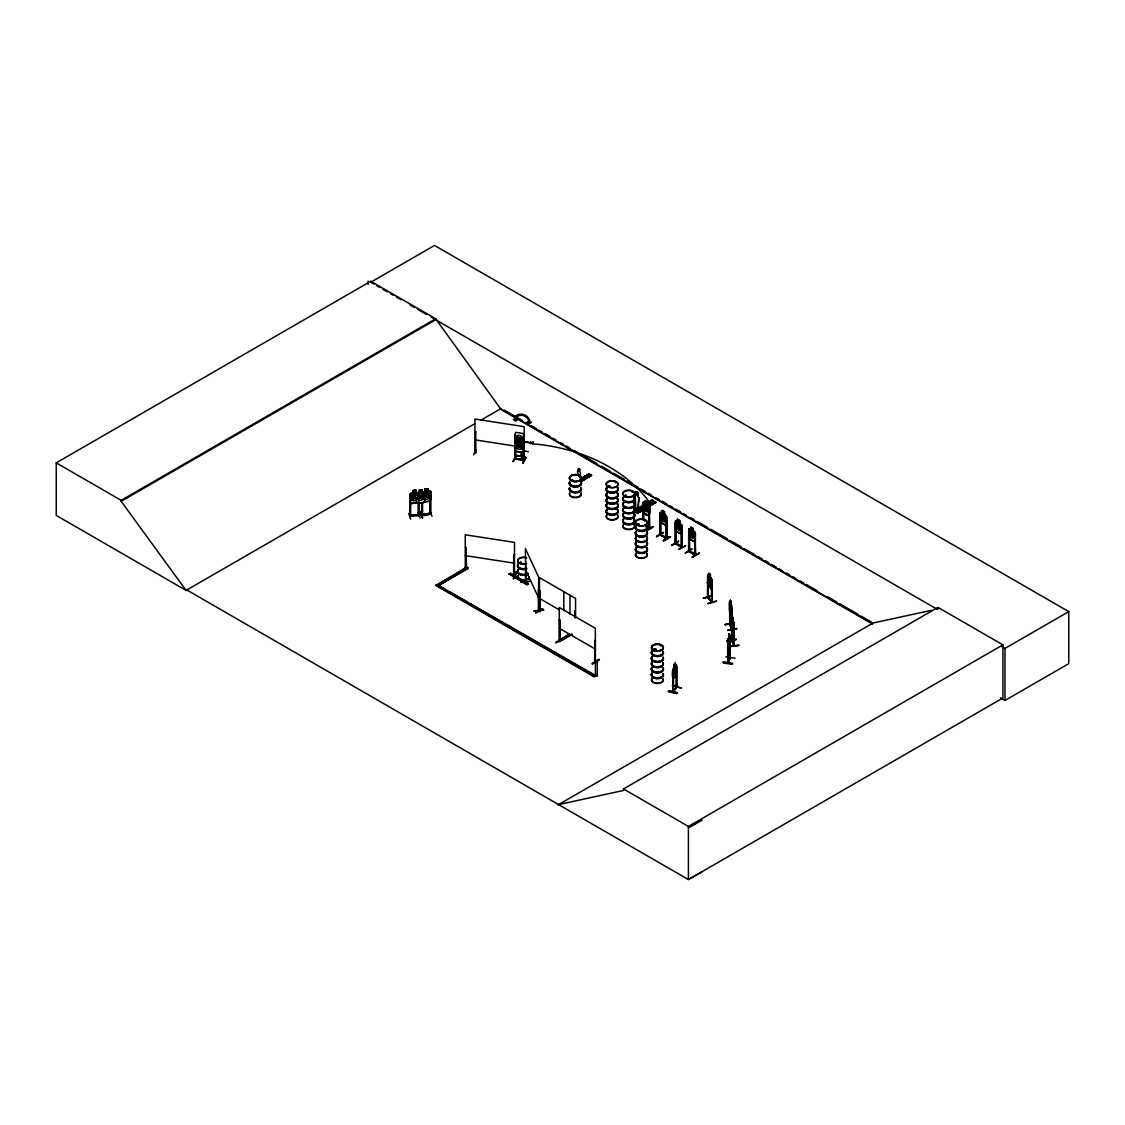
<?xml version="1.0" encoding="UTF-8"?>
<svg xmlns="http://www.w3.org/2000/svg" width="1125" height="1125" viewBox="0 0 1125 1125"><rect width="100%" height="100%" fill="white"/><g stroke="black" fill="none" stroke-linecap="round" stroke-linejoin="round"><path stroke-width="1.5" d="M521.916 453.923L522.689 454.05M530.831 442.716L523.153 441.225M532.448 443.813L533.025 441.998L532.448 443.813A156.192 117.717 -2.1 0 1 649.055 501.595C656.986 507.305 649.181 499.373 647.212 502.678L650.63 504.619L652.472 503.536M579.938 477.83L580.092 474.581A2.123 1.238 59.5 0 0 579.783 471.67L579.853 469.505M635.766 492.595A1.589 0.928 59.5 0 1 636.905 491.934A1.589 0.928 59.5 0 1 638.044 493.875L638.044 496.688A3.192 1.856 59.5 0 1 638.522 501.047L638.044 510.82L638.663 500.963A3.192 1.856 59.5 0 0 638.184 496.603L638.184 493.805A1.589 0.928 59.5 0 0 637.045 491.85A1.589 0.928 59.5 0 0 635.906 492.511L635.766 495.408A3.192 1.856 59.5 0 0 635.302 499.233L635.442 499.148A3.192 1.856 59.5 0 1 635.906 495.323L635.906 492.511M727.847 649.589L730.097 642.403M729.844 657.872L727.65 662.273L728.283 662.695M729.788 658.364L730.406 637.102M729.844 657.647L730.477 657.127L728.072 663.202L728.255 641.855M732.459 663.511C716.442 659.672 723.994 664.931 732.487 663.441M635.175 509.386L636.792 508.739M525.487 457.439L523.041 462.895L525.952 457.594L516.333 455.836M525.516 457.172L516.473 455.203L516.319 455.92M578.039 473.316L577.941 473.358A2.123 1.238 59.5 0 1 578.264 470.812L578.728 468.352M635.414 509.456L636.989 509.245M638.184 510.736L635.484 509.738L636.919 508.894M635.695 509.934L636.455 508.781M676.505 664.917C671.33 663.848 670.739 686.573 676.125 674.705L676.547 671.695M676.448 671.667L676.069 674.733M729.562 608.794C728.733 610.256 732.08 619.467 731.995 614.039M733.936 630.253C734.78 639.253 726.131 613.913 731.855 628.678M668.377 691.397C676.744 690.792 684.028 696.023 668.377 691.397L677.18 693.562M677.391 693.295L668.587 690.722M677.362 692.93L668.559 690.778M730.223 657.689L727.692 663.159L727.692 640.758L729.844 635.189M520.833 562.219L519.511 562.88M520.959 562.837L520.242 562.289M572.541 480.445L572.048 479.588M571.388 480.248L572.78 480.136M609.75 486.394L608.105 486.366L609.806 485.972M609.553 486.323L608.4 486.506M615.15 482.386L616.008 482.498M616.078 482.442L615.67 482.681M624.783 495.619L625.852 496.35A5.948 3.431 0 0 0 634.725 493.509A5.948 3.431 0 0 0 625.795 490.528A5.948 3.431 0 0 0 625.795 496.477M625.472 496.153L625.064 495.492L625.781 495.928M625.612 496.167L625.908 495.281L624.867 495.984M632.152 492.272L632.658 491.766M637.439 524.531L639.07 524.222M638.508 523.983L637.636 524.503M638.761 524.067L638.663 524.278M645.342 520.692L644.569 520.425M660.67 645.525L660.909 646.045M711.267 588.825C712.167 583.172 712.041 591.342 710.283 587.714L710.283 577.392L711.928 579.909L711.914 602.283L707.527 597.389M711.295 588.684L711.788 586.744M711.422 588.783L707.948 585.042L707.513 581.991L708.047 585.014L711.337 588.811L711.872 586.716M636.216 508.964C634.612 511.341 637.833 506.334 634.022 509.386C634.472 514.983 641.109 512.564 643.5 509.273M711.872 595.955L703.434 598.177M636.117 509.203L639.281 511.58L639.014 510.075L637.172 512.241L634.289 510.609L636.117 508.444M525.867 581.372L525.403 582.089M538.945 596.391L539.016 610.552L538.495 609.778M673.523 691.045L672.792 691.369L673.538 691.763M676.195 687.544L676.589 686.953M676.842 686.531L676.153 686.911M676.913 687.206L676.533 666.337L676.153 687.67M729.492 602.03L729.802 624.797L730.097 614.292M731.686 628.214L731.419 625.092M732.333 616.486L733.964 623.447L733.964 645.82L731.433 640.561L732.136 640.969L731.855 639.689L733.964 645.061M663.258 516.628L665.212 515.517L663.806 517.655L665.283 521.536L663.37 517.936C662.4 521.395 660.038 518.695 662.892 517.106L661.5 513.38L663.328 516.783M691.861 533.208L693.942 532.111L692.536 534.234L693.9 538.102L692.086 534.53C691.214 538.017 688.598 535.219 691.622 533.686L690.23 529.959L691.987 533.208M660.614 522.38L660.009 519.384L660.614 522.38L665.817 525.389L666.577 523.181M680.977 534.052L681.722 531.998M677.503 519.244L677.503 521.803L675.141 521.353L675.816 531.155L681.033 534.164L681.792 531.956M694.547 541.969L695.377 539.817L694.547 541.969L689.344 538.959L688.725 535.978M674.002 667.238L674.002 674.916L675.788 670.486L675.295 663.005L673.959 664.65L674.058 667.238L673.959 664.65M643.092 505.575L636.244 509.541M424.055 502.27L425.067 499.669M416.939 493.355C413.789 494.17 416.011 500.92 416.939 503.283L424.139 502.397C424.997 499.486 427.134 493.917 424.097 492.019L416.953 492.891L415.969 493.931M424.195 501.961L429.961 501.286L431.016 498.614L431.002 491.667L427.823 491.259L427.95 488.658L424.87 488.981L424.997 491.667L423.464 492.722M514.772 448.622L515.714 451.308L522.802 452.208L523.884 449.972M514.8 441.689C517.303 440.058 513.197 441.984 515.812 442.659L522.844 443.77L523.884 443.095L515.784 441.07L517.837 441.225L517.837 438.666L520.875 439.116L517.809 438.722M519.286 444.811L521.873 442.772L519.3 440.03L516.741 442.181L518.681 445.289L516.656 447.947L517.739 448.116L519.328 445.95L521.944 448.833L519.933 445.5L521.902 442.673L519.947 439.523L521.958 436.809L519.342 438.891L516.712 435.994L518.695 439.355L516.769 441.886L519.159 444.741M522.816 442.027L520.875 441.675L522.295 442.828L520.777 443.362M522.844 452.363L515.714 451.308M475.777 431.817L474.863 431.873L475.777 431.817L475.791 452.827L474.848 451.73M476.016 449.916L473.541 454.852M465.342 547.256L466.172 547.383L466.186 568.392C466.833 555.638 466.031 568.322 463.964 570.375M514.898 438.103L515.728 438.23L515.616 459.239M523.266 449.395L523.111 460.406L523.111 439.341M515.644 458.241L514.716 458.325L524.081 459.605M513.492 461.545L515.911 455.892M515.461 456.202L513.042 461.588L515.967 455.892M465.173 567.506L466.186 567.844M523.027 459.577L524.292 459.38L523.027 460.139M523.927 459.492L515.531 458.508M525.952 457.594L522.802 463.05L525.277 457.327M522.802 463.05L525.473 457.13M513.661 554.934L514.575 554.864L513.661 554.934L513.661 575.747M513.562 575.184L514.659 575.663M514.673 574.945L513.745 575.03M513.422 578.461C521.944 558.956 507.572 591.103 516.361 573.202M516.347 573.159L513.562 578.433M725.766 656.817L735.033 658.237M727.72 662.344L730.167 657.914M656.564 536.611L663.3 532.702M678.544 541.491L671.794 545.358M685.294 553.191L692.114 548.958L685.364 552.867M535.922 612.984L542.686 608.723L535.627 612.83M514.828 434.742L514.786 459.141L514.8 434.812L515.756 432.337L522.872 433.448L523.913 436.148L524.208 460.322L514.73 459.113M520.861 446.091L517.823 445.613L517.852 442.997L515.784 442.673M520.861 443.517L522.844 443.77M523.913 443.025L522.844 441.97M729.197 636.356L729.197 633.797L728.367 648.394M728.536 635.709L729.295 633.811M728.536 636.567L729.028 634.655M729.169 637.355L728.395 639.113M728.409 643.767L729.169 642.136M408.67 513.492L410.695 519.216M420.075 512.494L422.128 517.852L420.539 512.03M420.511 512.381L422.578 517.739M540.141 610.664C537.961 609.525 541.856 612.07 539.283 611.311L539.522 590.288L539.972 611.62M540.211 611.48L540.141 590.639M559.237 640.983L559.294 607.486L595.35 628.298L595.42 676.083L594.098 676.842L435.952 585.548L466.889 567.028L468.197 568.448L438.581 585.548L468.197 567.788M571.964 634.57L559.941 641.517L559.772 640.533M559.336 641.011L560.236 641.166L560.152 620.339L559.294 620.128L560.152 620.339M419.091 514.772C413.958 515.784 409.402 514.645 409.823 516.698L409.823 495.661L410.737 495.745L409.823 495.661M419.034 501.623L419.091 515.531L409.739 516.459L410.766 516.347M419.034 515.503L418.022 514.673L419.062 514.547M418.022 515.433L419.062 515.306M421.58 515.039C443.784 510.075 421.369 518.302 421.861 514.477L430.706 513.07M648.717 527.625L649.73 527.892L646.087 526.317M666.577 516.347L666.647 538.734L659.897 534.909L660.333 533.981M660.811 514.28L659.967 514.055L660.811 514.28L660.642 535.261L660.122 533.939M675.464 543.473L675.408 522.703L675.788 544.008C677.559 543.15 673.805 542.264 675.759 543.291M675.914 520.805L675.084 543.642L681.862 547.509L681.792 525.122L675.872 520.945M682.031 546.553C666.366 539.325 684.197 545.977 681.75 547.467M688.598 551.447L688.725 529.116L691.017 529.608L690.947 526.922L693.169 528.202L694.125 537.117L693.014 538.523L690.947 537.328L689.836 534.642L689.836 529.861L690.947 529.65M689.372 551.095C687.038 549.337 698.062 555.68 694.73 554.231M688.922 530.508L689.498 551.616M520.031 456.23L522.112 452.222M522.591 451.927L520.481 456.202M522.52 452.236L520.495 455.892M524.348 450.816L521.634 456.398M522.07 456.567L524.784 451.28M528.398 451.772L523.772 450.689M710.452 577.406L710.311 585.155L708.272 580.795L708.933 573.258L710.452 574.847L710.311 587.714M711.056 583.903L710.339 585.141L708.272 580.781M424.448 497.292L425.756 495.267M417.038 493.65L415.153 496.561L417.122 499.092M584.705 476.972L585.52 477.563M585.942 477.52L584.817 477.028M678.53 525.558C679.345 522.169 681.989 525.066 679.022 526.43L680.484 530.311L678.572 526.725C677.616 530.184 675.253 527.484 678.094 525.881L676.716 522.155L678.445 525.192M578.77 476.184L578.742 475.917M520.256 562.43L520.973 562.669L520.411 562.106M608.456 486.155L609.497 486.084M609.497 486.408L609.005 485.606M626.358 495.984L625.612 495.197M637.523 524.658L638.873 524.756L637.777 524.067M644.527 520.692L645.075 520.214M645.005 520.72L644.78 520.214M655.045 649.969L653.808 649.181L654.708 649.237M731.447 618.314L732.333 619.045M707.498 597.459L707.597 575.1L709.045 575.789L708.23 575.1M708.019 597.938L707.864 576.534L708.019 597.938L708.258 583.917M711.478 601.031L712.209 602.198L711.9 600.975M712.181 601.369L711.394 601.819L711.773 580.894L712.167 602.142L707.864 597.347L711.731 601.116M673.214 670.852L673.144 692.255L676.856 687.248M672.525 685.744L681.328 687.938M673.13 690.947L676.842 687.234M674.212 664.833L675.253 663.145M674.212 665.677L674.958 663.834M672.694 672.188L676.448 667.209M730.266 658.35L730.097 635.541M728.114 663.103L728.367 638.241M421.678 514.28L422.691 514.561M422.691 514.336L430.819 513.366M430.988 513.295L430.875 514.083L430.889 491.723M409.922 516.67L409.95 494.283L410.92 493.242L418.078 492.398L419.161 493.172M409.964 494.339L410.948 493.312M673.144 691.495L673.27 692.156M676.547 687.684L676.547 664.819M732.08 640.491L734.316 645.75L734.034 624.417L733.88 645.806M584.817 476.887L585.942 477.366M571.613 479.77L572.217 479.616M654.384 649.772L654.736 649.547M642.783 519.75L642.755 502.65L643.528 502.102L649.406 506.475L649.477 528.806L646.087 526.866M415.997 490.191L413.128 490.556L413.128 493.116L411.595 494.156L411.595 498.938L413.128 500.794L415.997 500.428M419.062 492.694L417.614 493.748L417.614 498.53L419.147 500.386L422.002 500.034L423.534 497.798L423.534 493.031L422.002 492.356L422.128 489.755L422.1 492.258M424.659 498.488L426.403 495.745L429.047 497.897L427.022 495.127L428.991 492.033L426.347 494.606L424.758 492.483L423.872 492.834M524.208 460.069L515.011 458.873M589.289 474.202L580.669 479.798M589.598 474.173L580.373 479.616L589.753 474.483M590.864 475.102L589.163 473.738L581.442 478.477L589.163 473.738M647.817 506.658L655.58 502.158L651.938 500.287M643.542 506.011L634.261 511.214M646.116 503.803L652.781 500.442L646.931 504.436M645.806 503.789L652.12 500.063L655.819 502.439L648.253 506.897M578.264 470.812L578.348 468.886M580.317 481.331L591.188 475.256M580.458 481.303L591.441 475.031M580.556 481.472L591.441 475.2L581.048 481.739A5.948 3.431 0 0 1 575.381 486.141A5.948 3.431 0 0 1 569.63 481.809M580.908 481.556L591.595 475.509M655.523 501.722C654.286 504.745 647.339 500.822 652.12 499.795M634.036 510.919L643.064 505.406M637.214 509.4L643.331 505.856M646.27 504.056L652.809 500.611L646.777 504.169M646.481 504.155L652.781 500.442M635.372 511.045L635.203 508.866L636.413 509.358L636.258 511.72L635.372 508.767M637.72 509.512L642.248 506.841M637.875 509.766L642.487 507.122M637.439 512.803L637.439 511.313L639.281 510.23M636.511 512.452L642.811 508.725M647.325 506.053L654.877 501.609M643.472 509.105L637.172 512.831L642.234 510.455M648 506.433L655.538 501.989M648.183 506.869L655.763 502.439M574.72 617.569L574.959 610.748L575.339 616.247M559.575 640.041L559.983 640.575M562.711 638.438L555.609 642.586L560.236 641.166M555.891 642.684L560.152 640.378M594.9 660.473L595.336 661.795L594.97 640.462L595.111 661.275M595.589 640.814L594.731 640.589M595.589 661.598L594.647 661.402L594.97 640.462M592.552 663.891C612.745 650.377 578.194 672.398 599.273 659.967M592.27 663.694L598.936 659.391M186.919 590.02L186.188 590.456L56.25 515.433L56.25 462.867L370.744 281.292L435.67 318.769L500.597 408.825L872.325 623.447M370.744 281.292L370.744 282.262L434.517 245.447L1068.75 611.62L1068.75 663.652L1004.977 700.467L1000.42 697.823M56.25 462.867L121.177 500.344L435.67 318.769M702.169 871.706L688.402 879.553L186.834 589.978L186.089 590.4L121.177 501.314L435.67 319.739M186.089 590.4L474.82 423.703M480.881 420.202L501.328 408.403M435.952 585.548L450.605 577.083M453.558 575.381L463.922 569.391M509.119 573.862L510.427 573.103L528.455 583.509L527.133 584.916L509.119 573.862L527.133 584.269L528.455 583.509M509.119 574.509L510.427 573.75L513.436 575.494M642.755 502.65L643.43 512.452C650.559 522.155 652.205 506.081 647.184 504.295L647.255 501.694L645.047 500.414L643.936 508.134L645.047 510.82L647.114 512.016L648.225 510.609L647.255 501.694M643.022 504L643.627 504.352M649.027 507.473L648.703 528.413L649.027 507.473L649.702 528.68L646.327 526.725M649.631 507.825L648.788 507.6M643.43 512.452L648.717 515.419L649.477 513.309M664.439 511.608L665.395 520.523L664.284 521.944L662.217 520.748L661.106 518.048L662.217 510.328L664.439 511.608L664.369 514.209L666.577 516.403M666.211 522.591L665.972 538.369L666.211 517.388M646.214 530.269C656.044 524.067 655.172 526.697 646.58 530.859M665.817 525.389L660.67 522.323M679.641 520.397L680.611 529.312L679.5 530.719L677.433 529.523L676.322 526.837L677.348 519.159L679.641 520.397L679.641 522.956L681.862 525.136M656.634 536.709L663.384 532.378L656.634 536.273M681.398 546.933L681.413 526.177L682.102 547.383L675.408 543.516M682.031 526.528L681.173 526.303M675.816 531.155L681.033 534.164M665.902 537.75L666.562 538.734M666.816 537.764C650.306 530.002 671.372 539.128 665.972 537.609M670.514 536.878C656.227 547.087 667.308 534.67 670.528 536.934M663.483 540.619L670.247 536.709L663.441 540.239M693.169 530.761L695.236 532.969L695.236 539.803M694.603 531.591L695.377 532.941L695.377 555.314L694.913 553.978M671.836 545.498L678.6 541.153L671.836 545.062M694.927 533.981L694.631 554.878L694.927 533.981L695.616 555.188L689.062 551.32M695.545 534.333L694.702 534.108M689.344 538.959L694.617 541.927M678.6 549.394L685.73 545.667L678.698 549.394M692.17 556.833C704.405 550.814 698.991 552.206 692.494 557.395M692.114 557.198L699.258 553.5M559.913 620.48L559.941 641.517L558.633 640.758L569.138 634.036M558.633 640.758L567.647 635.555M571.964 633.923L559.941 640.856L558.633 640.097M435.952 584.888L594.098 676.195L597.277 675.436M557.831 805.022L873.07 623.011L931.148 610.383M558.562 804.586L623.489 790.467L623.489 788.962L937.983 607.388L1002.909 644.864L1002.909 697.978L688.402 879.553L688.402 826.439L1002.909 644.864M937.983 608.892L937.252 609.328L431.142 317.123M1001.967 646.692L1004.977 648.436L1068.75 611.62M688.402 827.958L702.169 820.111M732.08 641.039L732.052 628.833M571.936 479.658L571.331 480.347M654.525 649.73L653.962 649.73M517.936 441.323L516.417 441.956L517.95 442.927M475.664 452.067L474.947 451.969M474.848 452.489L475.875 452.644L474.778 452.714L474.947 419.048L524.194 426.67L523.955 460.28M466.186 568.392L466.116 567.661M514.462 575.887L514.505 542.405L465.258 534.797L465.328 568.322L466.256 568.181M710.381 574.861L708.947 573.258L710.452 574.847M707.991 574.833L711.408 578.447L708.314 575.072M707.498 581.991L707.948 585.042L707.639 582.005M711.914 595.645L703.181 598.331L711.689 595.772M707.864 603.492L716.344 600.905M716.555 601.228L708.061 603.759M571.472 480.361L572.541 480.277M625.767 496.153L626.245 495.478M519.806 563.006L521.241 562.781L520.087 562.809M636.202 509.47L636.595 508.781M559.533 619.987L559.645 640.828M648.956 527.484L649.378 528.82M525.755 561.277L525.656 582.623L525.431 548.677L538.622 577.111L538.65 610.622L539.016 609.694M520.819 582.483L530.156 581.189M538.397 589.275L538.495 610.538M534.206 610.903L543.558 610.144L534.22 610.973M543.459 609.891L534.22 611.269M731.166 601.973L730.378 600.202L730.927 602.972L730.434 601.931M729.464 601.945L729.492 608.85M731.081 604.519L731.18 601.945L731.053 612.239L729.9 607.683M731.714 605.644L732.066 618.539M731.658 640.983L732.066 608.133L731.855 619.186M731.784 617.85L733.852 623.461M731.419 618.23L731.672 641.067M733.148 618.23L733.022 628.523L731.855 623.967M725.034 624.769L734.287 623.32M736.791 628.439L727.566 630.197M727.678 630.464L736.903 629.044M736.256 639.323L726.905 640.856L736.242 639.323M726.989 641.053L736.242 639.605M729.52 646.116L738.872 645.328L729.633 646.791M729.52 646.495L738.872 645.384M424.969 489.052L427.852 488.756L427.936 491.161M424.969 491.611L421.833 492.905L422.845 491.948L429.891 491.048M429.975 493.172L430.073 514.223L429.975 493.172L430.819 493.059M415.997 498.389L413.128 498.741L413.128 493.973L415.997 493.608L414.492 496.055L411.975 494.03L413.887 496.702L411.891 500.006L414.548 497.194L416.742 499.458M424.997 499.359L427.852 498.994L429.384 496.758L429.384 491.977L427.852 491.316M410.963 503.48L418.106 502.72L410.892 503.578L409.964 501.216M424.238 501.863L429.877 501.145M429.933 511.256L432.028 516.22M420.202 518.006L418.12 512.269M523.35 450.886L523.055 460.364M422.128 489.755L419.034 490.078L419.161 492.764M416.939 503.283L424.139 502.397M654.483 650.222L653.498 649.87M708.272 576.014L708.975 575.958M575.564 617.78L575.564 598.444L539.522 577.631L539.325 611.297M676.462 686.981L672.834 692.184L672.708 669.769M649.477 528.061L646.327 526.191M729.169 636.511L729.577 641.264L728.409 645.82L728.002 644.639M422.578 514.125L422.578 515.138L422.522 502.791M410.625 515.587L418.022 514.673M410.625 516.347L410.667 495.548M418.233 514.87L418.205 515.658L418.12 501.539M421.861 515.236L421.678 502.889M595.42 660.727L597.277 660.727L597.277 676.083L595.42 676.083L587.812 671.695M474.919 452.461L475.073 451.702M646.355 504.323L647.283 504.619M707.864 597.347L711.914 601.523M517.936 442.181L520.777 442.603M523.35 439.186L524.194 439.312L523.027 439.523M466.411 565.467L463.992 570.375M466.172 567.436L465.286 567.267L465.441 568.055M517.95 442.069L520.777 442.505M474.947 439.861L515.7 446.161M465.258 555.609L514.505 563.217M727.819 639.253L727.664 640.772M729.858 645.497L727.805 649.603L727.664 647.648M523.069 441.759L530.719 443.067M525.825 582.145L525.98 570.108M729.802 624.038L732.037 628.355M734.034 645.23L734.034 631.364M413.03 493.045L413.002 490.416L416.095 490.092L415.997 492.75L417.53 493.411M650.278 500.878L653.695 502.805M647.212 502.959L650.63 504.619M591.441 475.214L589.345 474.23M370.744 282.262L373.767 284.006M376.791 285.75L379.814 287.494M382.823 289.238L387.352 291.853M390.375 293.597L393.398 295.341M396.422 297.084L400.95 299.7M410.006 304.931L414.534 307.547M417.558 309.291L426.614 314.508M504.366 410.147L514.983 416.278M518.02 418.036L522.577 420.666M525.6 422.409L528.638 424.167M531.675 425.911L536.231 428.541M539.269 430.298L542.292 432.056M545.33 433.8L549.886 436.43M552.923 438.188L555.947 439.931M560.503 442.561L563.541 444.319M566.578 446.062L569.602 447.82M574.158 450.45L577.195 452.194M580.233 453.952L596.925 463.584M601.467 466.214L610.58 471.473M613.603 473.217L624.234 479.348M627.258 481.106L631.814 483.736M634.852 485.48L637.889 487.238M640.927 488.995L645.469 491.611M648.506 493.369L651.544 495.127M656.086 497.742L659.123 499.5M662.161 501.258L666.717 503.887M669.755 505.631L672.778 507.389M675.816 509.133L680.372 511.763M683.409 513.52L686.433 515.264M690.989 517.894L694.027 519.652M697.064 521.395L707.681 527.527M710.719 529.284L727.411 538.917M730.434 540.675L741.066 546.806M744.089 548.55L754.72 554.695M757.744 556.439L762.3 559.069M765.337 560.827L768.375 562.57M771.412 564.328L775.955 566.958M778.992 568.702L782.03 570.459M786.572 573.089L789.609 574.833M792.647 576.591L795.684 578.334M800.241 580.964L803.264 582.722M806.302 584.466L816.919 590.611M827.55 596.742L836.648 601.987M839.686 603.745L857.897 614.25M860.92 616.008L871.552 622.139M499.598 408.684L872.55 624.009M643.458 502.144L645.117 503.1M660.67 512.17L665.775 515.109M689.4 528.75L694.491 531.689M665.972 517.528L666.816 517.739L666.886 538.594L660.192 534.741L660.192 513.914M689.189 551.025L689.161 551.812M689.611 551.166L695.208 554.498M659.967 534.192L660.642 534.502L659.883 534.108M688.697 551.461L695.306 555.272M516.431 577.223L528.455 584.156M539.522 598.444L559.252 609.834M468.197 568.448L466.889 567.028M559.294 628.298L595.35 649.111M595.42 675.436L437.273 584.789M438.792 585.661L446.4 590.048M449.438 591.806L467.691 602.339M470.728 604.097L488.967 614.63M492.019 616.388L502.664 622.533M505.702 624.291L584.775 669.938M623.489 788.962L688.402 826.439M429.877 490.992L430.917 491.78M635.864 508.303L635.962 509.681M675.169 543.67L675.098 542.855M659.995 534.938L659.925 512.564L662.302 513.014L662.302 510.455M637.65 513.127L643.655 509.527L643.627 519.961M579.22 468.647L579.755 469.561M514.828 441.619L515.756 442.73M709.228 574.087L710.072 575.916L709.228 574.087L710.072 575.072M709.228 574.945L710.1 575.916M708.989 576.816L710.339 578.306L708.975 576.816L708.975 581.597L710.311 583.102L708.989 581.597M711.352 578.517L710.283 577.392L711.028 579.122M635.752 509.527L635.442 499.148M543.558 610.172L543.431 609.483M729.717 601.58L731.7 605.7M732.403 617.358L732.881 618.413M729.731 611.845L731.616 615.994M732.403 618.216L732.881 619.27M731.897 629.438L729.478 624.333M525.431 569.489L538.622 597.923M410.048 501.131L410.906 503.634M420.567 512.016L422.634 517.837M681.159 688.106L672.356 685.631M675.281 528.202L675.956 531.056M727.945 649.603L727.594 640.744M1004.977 648.436L1004.977 700.467M732.361 616.627L732.361 619.186M730.378 600.202L729.802 624.797M729.97 635.527L729.844 658.406M729.197 633.797L729.169 646.748M689.541 537.792L689.611 551.714M688.809 529.186L688.922 551.32M681.413 526.177L681.413 546.989M676.013 529.987L675.858 544.036M673.523 670.936L673.566 691.819M660.572 514.406L660.572 535.219M643.387 504.492L643.387 518.372M643.022 510.947L643.022 519.609M639.014 510.075L639.014 511.158M590.217 475.748L587.939 474.637M574.959 610.748L574.959 617.428M569.995 595.223L569.995 614.306M563.808 591.652L563.808 610.734M523.266 439.369L523.266 444.389M513.745 554.752L513.731 575.817M418.964 503.17L418.95 515.573M368.198 281.095L368.198 284.541M121.177 500.344L121.177 501.314M663.244 657.675A6.047 3.487 0 0 1 656.606 662.034A6.047 3.487 0 0 1 652.163 656.831M663.131 662.498A5.934 3.431 0 0 1 656.62 666.788A5.934 3.431 0 0 1 652.261 661.669M663.244 651.938A6.047 3.487 0 0 1 656.606 656.297A6.047 3.487 0 0 1 652.163 651.094M653.133 650.363A6.047 3.487 0 0 1 655.833 649.462M663.145 652.275A5.948 3.431 0 0 1 657.408 656.606A5.948 3.431 0 0 1 651.656 652.275M653.189 650.742A5.948 3.431 0 0 1 655.861 649.856M663.244 657.38A6.047 3.487 0 0 1 656.606 661.739A6.047 3.487 0 0 1 652.163 656.536M663.244 651.642A6.047 3.487 0 0 1 656.606 656.002A6.047 3.487 0 0 1 652.163 650.798M653.133 650.067A6.047 3.487 0 0 1 655.833 649.167M663.159 651.319A5.963 3.445 0 0 1 657.408 655.65A5.963 3.445 0 0 1 651.642 651.319M653.189 649.772A5.963 3.445 0 0 1 655.861 648.886M663.159 658.027A5.963 3.445 0 0 1 657.408 662.358A5.963 3.445 0 0 1 651.642 658.027M663.159 657.056A5.963 3.445 0 0 1 657.408 661.388A5.963 3.445 0 0 1 651.642 657.056M663.145 662.85A5.948 3.431 0 0 1 656.62 667.139A5.948 3.431 0 0 1 652.247 662.02M663.244 674.044A6.047 3.487 0 0 1 656.606 678.403A6.047 3.487 0 0 1 652.163 673.2M663.145 663.356A5.948 3.431 0 0 1 657.408 667.688A5.948 3.431 0 0 1 651.656 663.356M663.131 678.867A5.934 3.431 0 0 1 656.62 683.156A5.934 3.431 0 0 1 652.261 678.038M663.173 663.061A5.977 3.445 0 0 1 656.62 667.378A5.977 3.445 0 0 1 652.233 662.231M663.244 668.306A6.047 3.487 0 0 1 656.606 672.666A6.047 3.487 0 0 1 652.163 667.462M663.244 673.748A6.047 3.487 0 0 1 656.606 678.108A6.047 3.487 0 0 1 652.163 672.905M663.244 668.011A6.047 3.487 0 0 1 656.606 672.37A6.047 3.487 0 0 1 652.163 667.167M663.145 668.644A5.948 3.431 0 0 1 657.408 672.975A5.948 3.431 0 0 1 651.656 668.644M663.159 667.688A5.963 3.445 0 0 1 657.408 672.019A5.963 3.445 0 0 1 651.642 667.688M663.159 674.381A5.963 3.445 0 0 1 657.408 678.727A5.963 3.445 0 0 1 651.642 674.381M663.159 673.425A5.963 3.445 0 0 1 657.408 677.756A5.963 3.445 0 0 1 651.642 673.425M663.145 679.219A5.948 3.431 0 0 1 656.62 683.508A5.948 3.431 0 0 1 652.247 678.389M581.105 493.003A5.92 3.417 0 0 1 575.381 497.32A5.92 3.417 0 0 1 569.658 493.003M581.147 482.78A5.963 3.445 0 0 1 575.381 487.111A5.963 3.445 0 0 1 569.616 482.78M581.147 488.517A5.963 3.445 0 0 1 575.381 492.848A5.963 3.445 0 0 1 569.616 488.517M581.217 488.18A6.047 3.487 0 0 1 575.381 492.567A6.047 3.487 0 0 1 569.545 488.18M581.217 487.884A6.047 3.487 0 0 1 575.381 492.272A6.047 3.487 0 0 1 569.545 487.884M581.147 487.561A5.963 3.445 0 0 1 575.381 491.892A5.963 3.445 0 0 1 569.616 487.561M581.217 482.428A6.047 3.487 0 0 1 575.381 486.83A6.047 3.487 0 0 1 569.545 482.428M581.217 482.133A6.047 3.487 0 0 1 575.381 486.534A6.047 3.487 0 0 1 569.545 482.133M581.147 493.327A5.963 3.445 0 0 1 575.381 497.658A5.963 3.445 0 0 1 569.616 493.327M646.664 531.619A6.047 3.487 0 0 1 641.419 536.864A6.047 3.487 0 0 1 636.188 531.619M646.58 531.984A5.948 3.431 0 0 1 641.419 537.131A5.948 3.431 0 0 1 636.272 531.984M646.594 536.583A5.977 3.445 0 0 1 641.419 541.758A5.977 3.445 0 0 1 636.244 536.583M646.594 536.794A5.977 3.445 0 0 1 641.419 541.969A5.977 3.445 0 0 1 636.244 536.794M646.664 525.881A6.047 3.487 0 0 1 641.419 531.112A6.047 3.487 0 0 1 636.188 525.881M646.58 531.028A5.948 3.431 0 0 1 641.419 536.175A5.948 3.431 0 0 1 636.272 531.028M646.594 526.233A5.963 3.445 0 0 1 641.419 531.408A5.963 3.445 0 0 1 636.258 526.233M646.664 531.323A6.047 3.487 0 0 1 641.419 536.569A6.047 3.487 0 0 1 636.188 531.323M646.664 525.586A6.047 3.487 0 0 1 641.419 530.817A6.047 3.487 0 0 1 636.188 525.586M646.594 525.277A5.963 3.445 0 0 1 641.419 530.438A5.963 3.445 0 0 1 636.258 525.277M646.664 547.987A6.047 3.487 0 0 1 641.419 553.233A6.047 3.487 0 0 1 636.188 547.987M646.58 548.353A5.948 3.431 0 0 1 641.419 553.5A5.948 3.431 0 0 1 636.272 548.353M646.594 552.952A5.977 3.445 0 0 1 641.419 558.127A5.977 3.445 0 0 1 636.244 552.952M646.566 537.342A5.934 3.431 0 0 1 641.419 542.475A5.934 3.431 0 0 1 636.286 537.342M646.58 553.148A5.948 3.431 0 0 1 641.419 558.309A5.948 3.431 0 0 1 636.272 553.148M646.594 537.033A5.977 3.445 0 0 1 641.419 542.208A5.977 3.445 0 0 1 636.244 537.033M646.664 542.25A6.047 3.487 0 0 1 641.419 547.481A6.047 3.487 0 0 1 636.188 542.25M646.58 547.397A5.948 3.431 0 0 1 641.419 552.544A5.948 3.431 0 0 1 636.272 547.397M646.594 542.602A5.963 3.445 0 0 1 641.419 547.777A5.963 3.445 0 0 1 636.258 542.602M646.664 547.692A6.047 3.487 0 0 1 641.419 552.938A6.047 3.487 0 0 1 636.188 547.692M646.664 541.955A6.047 3.487 0 0 1 641.419 547.186A6.047 3.487 0 0 1 636.188 541.955M646.594 541.645A5.963 3.445 0 0 1 641.419 546.806A5.963 3.445 0 0 1 636.258 541.645M617.4 493.369A6.047 3.487 0 0 1 612.155 498.6A6.047 3.487 0 0 1 606.923 493.369M617.316 493.72A5.948 3.431 0 0 1 612.155 498.881A5.948 3.431 0 0 1 607.008 493.72M617.33 498.333A5.977 3.445 0 0 1 612.155 503.508A5.977 3.445 0 0 1 606.994 498.333M617.302 498.206A5.934 3.431 0 0 1 612.155 503.339A5.934 3.431 0 0 1 607.022 498.206M617.316 498.544A5.948 3.431 0 0 1 612.155 503.705A5.948 3.431 0 0 1 607.008 498.544M617.4 487.617A6.047 3.487 0 0 1 612.155 492.848A6.047 3.487 0 0 1 606.923 487.617M617.33 492.764A5.963 3.445 0 0 1 612.155 497.925A5.963 3.445 0 0 1 606.994 492.764M617.33 487.983A5.963 3.445 0 0 1 612.155 493.144A5.963 3.445 0 0 1 606.994 487.983M617.4 493.073A6.047 3.487 0 0 1 612.155 498.305A6.047 3.487 0 0 1 606.923 493.073M617.4 487.322A6.047 3.487 0 0 1 612.155 492.553A6.047 3.487 0 0 1 606.923 487.322M617.316 487.012A5.948 3.431 0 0 1 612.155 492.173A5.948 3.431 0 0 1 607.008 487.012M617.4 509.738A6.047 3.487 0 0 1 612.155 514.969A6.047 3.487 0 0 1 606.923 509.738M617.316 510.089A5.948 3.431 0 0 1 612.155 515.25A5.948 3.431 0 0 1 607.008 510.089M617.302 514.575A5.934 3.431 0 0 1 612.155 519.708A5.934 3.431 0 0 1 607.022 514.575M617.316 499.064A5.948 3.431 0 0 1 612.155 504.211A5.948 3.431 0 0 1 607.008 499.064M617.33 514.898A5.977 3.445 0 0 1 612.155 520.073A5.977 3.445 0 0 1 606.994 514.898M617.33 498.769A5.977 3.445 0 0 1 612.155 503.944A5.977 3.445 0 0 1 606.994 498.769M617.4 503.986A6.047 3.487 0 0 1 612.155 509.217A6.047 3.487 0 0 1 606.923 503.986M617.316 509.133A5.948 3.431 0 0 1 612.155 514.28A5.948 3.431 0 0 1 607.008 509.133M617.33 504.352A5.963 3.445 0 0 1 612.155 509.512A5.963 3.445 0 0 1 606.994 504.352M617.4 509.442A6.047 3.487 0 0 1 612.155 514.673A6.047 3.487 0 0 1 606.923 509.442M617.4 503.691A6.047 3.487 0 0 1 612.155 508.922A6.047 3.487 0 0 1 606.923 503.691M617.316 503.381A5.948 3.431 0 0 1 612.155 508.542A5.948 3.431 0 0 1 607.008 503.381M634.008 502.959A6.047 3.487 0 0 1 628.777 508.191A6.047 3.487 0 0 1 623.545 502.959M633.923 503.311A5.948 3.431 0 0 1 628.777 508.472A5.948 3.431 0 0 1 623.63 503.311M633.952 507.923A5.977 3.445 0 0 1 628.777 513.098A5.977 3.445 0 0 1 623.602 507.923M633.952 508.12A5.977 3.445 0 0 1 628.777 513.295A5.977 3.445 0 0 1 623.602 508.12M634.008 497.208A6.047 3.487 0 0 1 628.777 502.453A6.047 3.487 0 0 1 623.545 497.208M633.938 502.355A5.963 3.445 0 0 1 628.777 507.516A5.963 3.445 0 0 1 623.616 502.355M633.938 497.573A5.963 3.445 0 0 1 628.777 502.734A5.963 3.445 0 0 1 623.616 497.573M634.008 502.664A6.047 3.487 0 0 1 628.777 507.895A6.047 3.487 0 0 1 623.545 502.664M634.008 496.913A6.047 3.487 0 0 1 628.777 502.158A6.047 3.487 0 0 1 623.545 496.913M633.923 496.617A5.948 3.431 0 0 1 628.777 501.764A5.948 3.431 0 0 1 623.63 496.617M634.008 519.328A6.047 3.487 0 0 1 628.777 524.559A6.047 3.487 0 0 1 623.545 519.328M633.923 519.68A5.948 3.431 0 0 1 628.777 524.841A5.948 3.431 0 0 1 623.63 519.68M633.923 524.18A5.934 3.431 0 0 1 628.777 529.327A5.934 3.431 0 0 1 623.63 524.18M633.923 508.655A5.934 3.431 0 0 1 628.777 513.788A5.934 3.431 0 0 1 623.63 508.655M633.952 524.489A5.977 3.445 0 0 1 628.777 529.664A5.977 3.445 0 0 1 623.602 524.489M633.952 508.359A5.977 3.445 0 0 1 628.777 513.534A5.977 3.445 0 0 1 623.602 508.359M634.008 513.577A6.047 3.487 0 0 1 628.777 518.822A6.047 3.487 0 0 1 623.545 513.577M633.923 518.723A5.948 3.431 0 0 1 628.777 523.87A5.948 3.431 0 0 1 623.63 518.723M633.923 513.942A5.948 3.431 0 0 1 628.777 519.089A5.948 3.431 0 0 1 623.63 513.942M634.008 519.033A6.047 3.487 0 0 1 628.777 524.264A6.047 3.487 0 0 1 623.545 519.033M634.008 513.281A6.047 3.487 0 0 1 628.777 518.527A6.047 3.487 0 0 1 623.545 513.281M633.923 512.986A5.948 3.431 0 0 1 628.777 518.133A5.948 3.431 0 0 1 623.63 512.986M527.85 574.087A6.047 3.487 0 0 1 519.891 574.383A6.047 3.487 0 0 1 518.33 569.869M526.556 563.611A5.977 3.445 0 0 1 517.598 560.616A5.977 3.445 0 0 1 526.556 557.634M526.528 563.878A5.92 3.417 0 0 1 517.641 560.911A5.92 3.417 0 0 1 526.528 557.958M529.341 577.462A5.977 3.445 0 0 1 522.028 579.895A5.977 3.445 0 0 1 517.795 575.677M529.298 577.308A5.934 3.431 0 0 1 522.028 579.727A5.934 3.431 0 0 1 517.837 575.536M526.584 568.898A6.047 3.487 0 0 1 519.3 568.336A6.047 3.487 0 0 1 518.33 564.131M527.85 573.792A6.047 3.487 0 0 1 519.891 574.087A6.047 3.487 0 0 1 518.33 569.573M526.584 568.603A6.047 3.487 0 0 1 519.3 568.041A6.047 3.487 0 0 1 518.33 563.836M526.542 569.18A5.948 3.431 0 0 1 519.947 568.927A5.948 3.431 0 0 1 517.823 565.312M526.542 568.209A5.948 3.431 0 0 1 519.947 567.97A5.948 3.431 0 0 1 517.823 564.356M527.78 574.369A5.948 3.431 0 0 1 520.594 574.917A5.948 3.431 0 0 1 517.823 571.064M527.78 573.413A5.948 3.431 0 0 1 520.594 573.961A5.948 3.431 0 0 1 517.823 570.094M529.341 577.645A5.977 3.445 0 0 1 522.028 580.092A5.977 3.445 0 0 1 517.795 575.859M530.423 443.194C531.014 445.613 531.239 438.975 530.423 443.194M731.531 611.972L730.814 608.048C729.703 614.278 730.111 595.336 730.8 606.881L731.236 605.475L731.531 611.972M733.486 628.256L732.783 624.347C731.672 630.661 732.066 611.606 732.769 623.166L733.191 621.773L733.486 628.256M723.22 662.414L732.487 663.877L723.22 662.414M711.056 584.803L710.086 580.795L711 578.869L709.777 579.839L708.595 576.183L709.495 580.106L708.553 582.103L709.805 581.006L710.972 584.859M648.112 511.537L646.186 508.022C645.455 511.523 642.6 508.753 645.708 507.192L644.33 503.466L646.144 506.855C646.959 503.48 649.603 506.362 646.636 507.741L648.112 511.537M423.281 499.008L422.297 499.219L420.609 496.955L417.952 499.767L419.962 496.463L418.036 493.777L420.567 495.816L423.169 493.144L421.228 496.322L423.281 499.008M594.661 660.614L595.673 660.867L594.661 660.614M524.278 450.773L521.564 456.497L524.306 450.773M675.155 666.548L674.002 668.095L674.002 672.877L675.155 671.316L675.155 666.548M522.295 447.609L520.777 449.438L517.936 449.016L516.417 446.738L516.445 437.062L517.95 435.248L520.777 435.684L522.295 437.962L522.295 447.609M531.281 422.325L529.439 423.534L527.569 421.692L528.862 421.917A6.708 5.245 27.2 0 0 522.436 415.336A6.708 5.245 27.2 0 0 516.009 419.723L517.275 419.934L515.306 421.116L513.337 419.259L514.603 419.484A8.03 6.286 27.2 0 1 522.309 414.239A8.03 6.286 27.2 0 1 530.002 422.114L531.281 422.325M711.928 579.909L711.253 578.545L711.872 579.923M734.302 623.039L724.936 624.572L734.287 623.025M415.477 490.683L413.648 490.922L413.648 491.766L415.477 491.541L415.477 490.683M427.345 489.248L425.503 489.473L425.503 490.331L427.345 490.092L427.345 489.248M427.852 492.159L424.997 492.525L424.997 497.306L427.852 496.941L427.852 492.159M421.495 490.289L419.653 490.514L419.653 491.372L421.495 491.147L421.495 490.289M422.002 493.214L419.147 493.566L419.147 498.347L422.002 497.995L422.002 493.214M520.27 439.538L518.442 439.27L518.442 440.128L520.27 440.395L520.27 439.538M520.777 447.384L517.936 446.962L517.95 437.287L520.777 437.737L520.777 447.384M520.27 444.572L518.456 444.291L518.456 445.134L520.27 445.416L520.27 444.572M589.402 476.227L587.123 474.947L589.402 476.227M588.164 476.958L585.886 475.664L588.164 476.958M587.081 477.591L584.803 476.311L587.081 477.591M585.858 478.322L583.58 477.028L585.858 478.322M646.734 501.989L645.413 501.216L646.734 502.847L646.734 501.989M663.919 511.903L662.597 511.144L663.919 512.761L663.919 511.903M679.134 520.692L677.798 519.919L679.134 521.55L679.134 520.692M692.648 528.497L691.312 527.723L692.648 529.355L692.648 528.497M647.114 505.195L645.047 504L645.047 508.781L647.114 509.977L647.114 505.195M664.284 515.109L662.217 513.914L662.217 518.695L664.284 519.891L664.284 515.109M679.5 523.884L677.433 522.689L677.433 527.47L679.5 528.666L679.5 523.884M693.014 531.689L690.947 530.494L690.947 535.275L693.014 536.47L693.014 531.689M731.053 605.405L730.294 603.773L731.053 610.186L731.053 605.405M733.022 621.689L732.263 620.058L733.022 626.47L733.022 621.689M654.427 650.363A5.948 3.431 0 0 0 663.356 647.381A5.948 3.431 0 0 0 654.427 644.414A5.948 3.431 0 0 0 654.427 650.363M654.427 650.855A5.948 3.431 0 0 0 663.356 647.873A5.948 3.431 0 0 0 654.427 644.906A5.948 3.431 0 0 0 654.427 650.855M654.413 650.573A5.977 3.445 0 0 0 663.37 647.578A5.977 3.445 0 0 0 654.413 644.597A5.977 3.445 0 0 0 654.413 650.573M572.4 480.895A5.977 3.445 0 0 0 581.358 477.9A5.977 3.445 0 0 0 572.4 474.919A5.977 3.445 0 0 0 572.4 480.895M572.414 481.359A5.948 3.431 0 0 0 581.33 478.378A5.948 3.431 0 0 0 572.414 475.411A5.948 3.431 0 0 0 572.414 481.359M572.4 481.064A5.977 3.445 0 0 0 581.358 478.069A5.977 3.445 0 0 0 572.4 475.087A5.977 3.445 0 0 0 572.4 481.064M638.438 525.375A5.977 3.445 0 0 0 647.395 522.38A5.977 3.445 0 0 0 638.438 519.398A5.977 3.445 0 0 0 638.438 525.375M638.452 525.656A5.934 3.431 0 0 0 647.367 522.675A5.934 3.431 0 0 0 638.452 519.708A5.934 3.431 0 0 0 638.452 525.656M609.173 487.097A5.977 3.445 0 0 0 618.131 484.102A5.977 3.445 0 0 0 609.173 481.12A5.977 3.445 0 0 0 609.173 487.097M609.188 487.378A5.948 3.431 0 0 0 618.117 484.411A5.948 3.431 0 0 0 609.188 481.43A5.948 3.431 0 0 0 609.188 487.378M625.809 496.969A5.934 3.431 0 0 0 634.711 493.987A5.934 3.431 0 0 0 625.809 491.02A5.934 3.431 0 0 0 625.809 496.969"/></g></svg>
